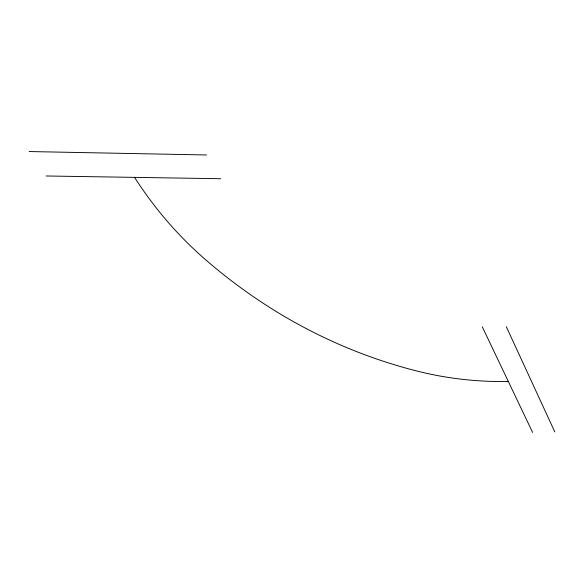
<?xml version="1.0" encoding="UTF-8"?>
<svg xmlns="http://www.w3.org/2000/svg" width="584" height="584" viewBox="0 0 584 584"><rect width="100%" height="100%" fill="white"/><g stroke="black" fill="none" stroke-linecap="round" stroke-linejoin="round"><path stroke-width="0.88" d="M46.151 175.981L220.657 178.726M29.2 151.548L206.626 154.979M482.26 326.784L532.623 432.452M506.27 326.617L554.8 431.912M134.554 177.375A465.638 406.727 -66.5 0 0 205.772 259.887A862.539 659.862 -71.5 0 0 416.224 370.855A445.519 379.023 -57.9 0 0 508.343 381.513"/></g></svg>
